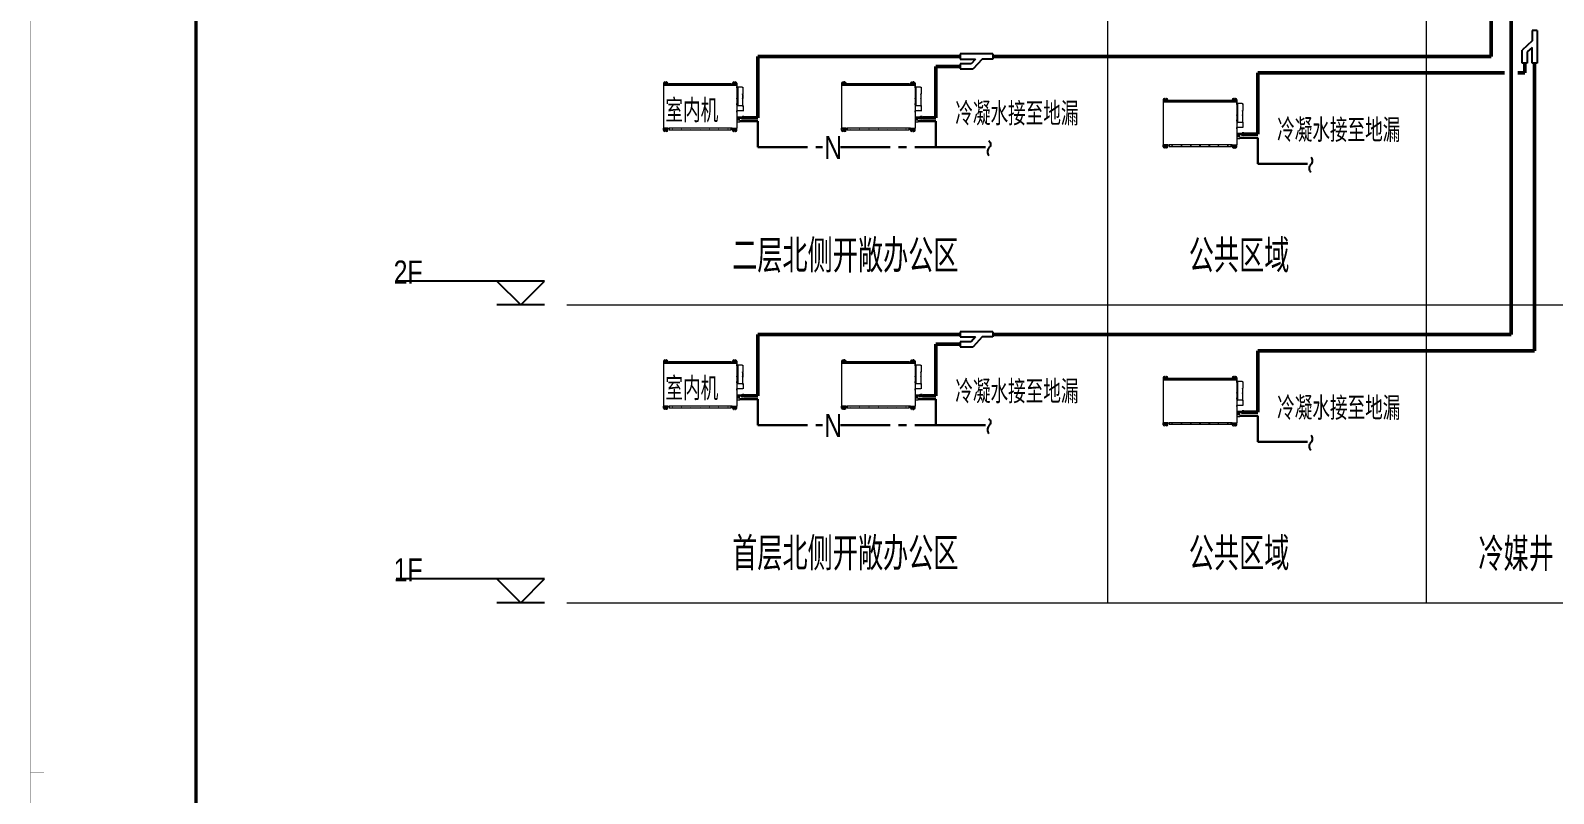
# Model space of a CAD drawing. Extents: x -562219 to -386232, y -244737 to -38219.
# Drawn here: x -470337 to -447327, y -215353 to -203822 of the extents above; entities that cross this region are included whole.
import ezdxf
from ezdxf.enums import TextEntityAlignment as Align

# ---------------------------------------------------------------- set-up
doc = ezdxf.new("R2010")
doc.units = 0
doc.header["$LTSCALE"] = 1000
doc.header["$MEASUREMENT"] = 0
doc.linetypes.add('CENTER2', pattern=[1.125, 0.75, -0.125, 0.125, -0.125])
doc.linetypes.add('SYTM$0$CENTER2', pattern=[0])
doc.layers.get('0').update_dxf_attribs({"linetype": 'CONTINUOUS'})
for name, color, linetype, lineweight in [('SYTM$0$EXHS-DIMS', 3, 'CONTINUOUS', 25), ('SYTM$0$FQCA-FZWD', 34, 'CONTINUOUS', 25), ('SYTM$0$FQCA-INAC', 3, 'CONTINUOUS', 18), ('SYTM$0$FQCA-RFGD', 210, 'SYTM$0$CENTER2', 18), ('SYTM$0$SYST-ASST', 7, 'CONTINUOUS', 18)]:
    doc.layers.add(name, color=color, linetype=linetype, lineweight=lineweight)
for name, color, linetype in [('SYTM$0$NOTE', 3, 'CONTINUOUS'), ('SYTM$0$sys-duct-PA001158$0$FQCA-BNCD', 7, 'CONTINUOUS'), ('VRV-DIM', 3, 'CONTINUOUS')]:
    doc.layers.add(name, color=color, linetype=linetype)
doc.styles.add('HZF', font='ROS', dxfattribs={"width": 0.8, "bigfont": 'JD'})
doc.styles.add('SYTM$0$Arial0.7', font='arial.ttf', dxfattribs={"width": 0.7})
doc.styles.add('SYTM$0$sys-duct-PA001158$0$Standard', font='arial.ttf')
doc.dimstyles.new('SYTM$0$sys-duct-PA001158$0$DSTYLE2', dxfattribs={"dimtxt": 25, "dimasz": 3, "dimexe": 1, "dimexo": 1.5, "dimgap": 1.5, "dimtad": 1, "dimdec": 3, "dimlfac": 10, "dimzin": 3, "dimdsep": 46, "dimtxsty": 'SYTM$0$sys-duct-PA001158$0$Standard', "dimcen": 0.09, "dimadec": 0, "dimazin": 0, "dimtp": 1, "dimtm": 1, "dimtfac": 1, "dimtdec": 3, "dimtofl": 0, "dimtmove": 2, "dimatfit": 3, "dimfxl": 0, "dimtolj": 1, "dimtzin": 0, "dimarcsym": 0})

# ---------------------------------------------------------------- blocks, each defined once
blk = doc.blocks.new('图框-A1')
for points, const_width in [([(0, 0), (841, 0), (841, 594), (0, 594)], 0.05), ([(766, 584), (25, 584), (25, 10), (766, 10)], 0.5)]:
    blk.add_lwpolyline(points, close=True, dxfattribs=dict(const_width=const_width))
at = {"const_width": 0.05}
blk.add_lwpolyline([(0, 297), (2, 297)], dxfattribs=at)
blk = doc.blocks.new('SYTM$0$标高-左上')
for p, q in [((0, 0), (-3, 3)), ((-3, 3), (15.67, 3)), ((3, 3), (0, 0)), ((-3, 0), (3, 0))]:
    blk.add_line(p, q)
at = {"style": 'SYTM$0$Arial0.7'}
blk.add_attdef('LEVEL', text='', height=2.5, dxfattribs=at).set_placement((4.24, 6.61), align=Align.TOP_LEFT)
blk = doc.blocks.new('*D13')
at = {"color": 0, "lineweight": -2}
for p, q in [((577, -112), (577, -93)), ((666, -94), (580, -94)), ((669, -15), (669, -95))]:
    blk.add_line(p, q, dxfattribs=at)
at = {"color": 0}
for points in [[(580, -94), (580, -95), (577, -94)], [(666, -94), (666, -95), (669, -94)]]:
    blk.add_solid(points, dxfattribs=at)
at = {"color": 0, "insert": (623, -67), "char_height": 2.5, "attachment_point": 5, "style": 'SYTM$0$sys-duct-PA001158$0$Standard'}
blk.add_mtext('\\A1;920', dxfattribs=at)
blk = doc.blocks.new('SYTM$0$剖断线')
at = {"color": 3, "flags": 128}
blk.add_lwpolyline([(1, 0, -0.414214), (0, 0, 0.414214), (-1, 0)], format="xyb", dxfattribs=at)
blk = doc.blocks.new('SYTM$0$2')
for p, q in [((-534.1, 324.01), (-534.1, 293.61)), ((-466.1, 293.61), (-534.1, 293.61)), ((-534.1, 293.61), (-533.1, 293.61)), ((-534.1, 293.61), (-534.1, -353.39)), ((-532.1, 293.61), (573.9, 293.61)), ((-469.1, 308.61), (-531.1, 308.61)), ((-507.1, 342.01), (-516.1, 342.01)), ((-507.1, 343.61), (-515.1, 343.61)), ((-515.1, 343.61), (-515.1, 342.01)), ((-512.6, 325.61), (-510.1, 325.61)), ((-487.6, 318.61), (-512.6, 318.61)), ((-487.6, 311.61), (-512.6, 311.61)), ((-507.1, 343.61), (-507.1, 328.61)), ((-500.1, 323.11), (-500.1, 314.12)), ((-485.1, 343.61), (-493.1, 343.61)), ((-493.1, 343.61), (-493.1, 328.61)), ((-484.1, 342.01), (-493.1, 342.01)), ((-487.6, 325.61), (-490.1, 325.61)), ((-485.1, 343.61), (-485.1, 342.01)), ((-466.1, 324.01), (-466.1, 293.61)), ((-465.1, 294.61), (-465.1, 293.61)), ((-465.1, 294.61), (-446.1, 294.61)), ((-465.1, 293.61), (-446.1, 293.61)), ((-447.1, 294.61), (-447.1, 318.61)), ((-447.1, 318.61), (488.9, 318.61)), ((488.9, 294.61), (-447.1, 294.61)), ((-446.1, 318.61), (-445.1, 318.61)), ((487.9, 293.61), (-446.1, 293.61)), ((506.9, 294.61), (487.9, 294.61)), ((506.9, 293.61), (487.9, 293.61)), ((488.9, 318.61), (488.9, 294.61)), ((506.9, 294.61), (506.9, 293.61)), ((507.9, 324.01), (507.9, 293.61)), ((575.9, 293.61), (507.9, 293.61)), ((572.9, 308.61), (510.9, 308.61)), ((534.9, 342.01), (525.9, 342.01)), ((534.9, 343.61), (526.9, 343.61)), ((526.9, 343.61), (526.9, 342.01)), ((529.4, 325.61), (531.9, 325.61)), ((554.4, 318.61), (529.4, 318.61)), ((554.4, 311.61), (529.4, 311.61)), ((534.9, 343.61), (534.9, 328.61)), ((541.9, 323.11), (541.9, 314.12)), ((556.9, 343.61), (548.9, 343.61)), ((548.9, 343.61), (548.9, 328.61)), ((557.9, 342.01), (548.9, 342.01)), ((554.4, 325.61), (551.9, 325.61)), ((556.9, 343.61), (556.9, 342.01)), ((573.9, 292.61), (573.9, 278.61)), ((573.9, 278.61), (574.9, 278.61)), ((574.9, 292.61), (574.9, 278.61)), ((575.9, 324.01), (575.9, 293.61)), ((576.9, 294.61), (575.9, 294.61)), ((575.9, 294.61), (575.9, -354.39)), ((576.9, 294.61), (576.9, 270.81)), ((577.9, 273.31), (576.9, 273.31)), ((576.9, 253.31), (576.9, 273.31)), ((576.9, 265.81), (576.9, 160.71)), ((577.9, 253.31), (577.9, 273.31)), ((587.9, 253.31), (577.9, 253.31)), ((587.9, 252.31), (577.9, 252.31)), ((587.9, 238.31), (587.9, 252.31)), ((588.9, 238.31), (587.9, 238.31)), ((588.9, 266.01), (588.9, -15.59)), ((588.9, 238.31), (588.9, 252.31)), ((657.6, 267.01), (589.9, 267.01)), ((657.6, 267.01), (657.6, 265.41)), ((657.6, 266.21), (668.9, 266.21)), ((657.6, 265.41), (668.9, 265.41)), ((668.9, 264.41), (668.9, 266.21)), ((668.9, 264.41), (668.9, 165.21)), ((576.9, 163.21), (576.9, 153.21)), ((577.9, 163.21), (576.9, 163.21)), ((576.9, 155.71), (576.9, 96.71)), ((576.9, 89.21), (576.9, 99.21)), ((576.9, 91.71), (576.9, 16.91)), ((577.9, 89.21), (576.9, 89.21)), ((576.9, -0.59), (576.9, 19.41)), ((576.9, 11.91), (576.9, -195.99)), ((577.9, 163.21), (577.9, 153.21)), ((586.9, 153.21), (577.9, 153.21)), ((586.4, 152.21), (577.9, 152.21)), ((586.4, 100.21), (577.9, 100.21)), ((586.9, 99.21), (577.9, 99.21)), ((577.9, 89.21), (577.9, 99.21)), ((577.9, -0.59), (577.9, 19.41)), ((579.9, 148.21), (579.9, 104.21)), ((586.9, 151.21), (582.9, 151.21)), ((586.9, 101.21), (582.9, 101.21)), ((586.9, 151.71), (586.9, 151.21)), ((586.9, 151.21), (586.9, 101.21)), ((586.9, 101.21), (586.9, 100.71)), ((587.9, 152.21), (587.9, 100.21)), ((663.3, 155.21), (663.3, 162.21)), ((664.6, 155.21), (663.3, 155.21)), ((663.3, 88.21), (663.3, 95.21)), ((664.6, 95.21), (663.3, 95.21)), ((663.8, 155.21), (663.8, 95.21)), ((664.6, 155.21), (664.6, 95.21)), ((668.9, 165.21), (666.3, 165.21)), ((668.9, 85.21), (666.3, 85.21)), ((668.9, 85.21), (668.9, 165.21)), ((668.9, -13.99), (668.9, 85.21)), ((576.9, -195.99), (575.9, -195.99)), ((644.9, -205.91), (575.9, -205.91)), ((575.9, -210.09), (606.7, -210.09)), ((644.9, -186.86), (576.9, -186.86)), ((587.9, -0.59), (577.9, -0.59)), ((587.9, -1.59), (577.9, -1.59)), ((587.9, -15.59), (587.9, -1.59)), ((588.9, -15.59), (587.9, -15.59)), ((588.9, -15.59), (588.9, -1.59)), ((657.6, -16.59), (589.9, -16.59)), ((606.7, -210.09), (606.7, -235.39)), ((606.7, -210.09), (611.7, -211.91)), ((611.7, -212.19), (611.7, -211.91)), ((611.7, -212.19), (611.7, -235.47)), ((644.9, -184.74), (644.9, -207.21)), ((645.9, -180.87), (650.9, -180.86)), ((645.9, -188.62), (650.9, -188.62)), ((645.9, -204.15), (650.9, -204.15)), ((645.9, -211.92), (650.9, -211.91)), ((651.9, -184.74), (651.9, -207.21)), ((651.9, -186.86), (656.9, -186.85)), ((651.9, -205.91), (656.9, -205.9)), ((656.9, -209.95), (656.9, -181.73)), ((657.6, -16.59), (657.6, -14.99)), ((657.6, -14.99), (668.9, -14.99)), ((657.6, -15.79), (668.9, -15.79)), ((658.85, -206.04), (683, -206.04)), ((658.9, -186.64), (682.95, -186.64)), ((682.95, -176.8), (658.92, -176.8)), ((682.86, -216.02), (658.98, -216.02)), ((668.9, -13.99), (668.9, -15.79)), ((684.82, -212.54), (692.16, -210.06)), ((684.94, -181.46), (692.16, -184.14)), ((684.95, -210.06), (684.95, -181.71)), ((692.16, -184.14), (692.16, -210.06)), ((-466.1, -354.39), (-534.1, -354.39)), ((-534.1, -384.79), (-534.1, -354.39)), ((-533.1, -354.39), (-445.7, -354.39)), ((-507.1, -402.79), (-516.1, -402.79)), ((-515.1, -404.39), (-515.1, -402.79)), ((-507.1, -404.39), (-515.1, -404.39)), ((-487.6, -372.39), (-512.6, -372.39)), ((-487.6, -379.39), (-512.6, -379.39)), ((-512.6, -386.39), (-510.1, -386.39)), ((-507.1, -404.39), (-507.1, -389.39)), ((-500.1, -374.89), (-500.1, -383.88)), ((-493.1, -404.39), (-493.1, -389.39)), ((-484.1, -402.79), (-493.1, -402.79)), ((-485.1, -404.39), (-493.1, -404.39)), ((-487.6, -386.39), (-490.1, -386.39)), ((-485.1, -404.39), (-485.1, -402.79)), ((-466.1, -384.79), (-466.1, -354.39)), ((-465.1, -355.39), (-465.1, -354.39)), ((-465.1, -354.39), (-446.1, -354.39)), ((-465.1, -355.39), (-446.1, -355.39)), ((-447.1, -355.39), (-447.1, -379.39)), ((488.9, -355.39), (-447.1, -355.39)), ((-447.1, -379.39), (488.9, -379.39)), ((487.9, -354.39), (-446.1, -354.39)), ((-446.1, -379.39), (-445.1, -379.39)), ((487.9, -379.39), (486.9, -379.39)), ((487.5, -354.39), (574.9, -354.39)), ((506.9, -354.39), (487.9, -354.39)), ((506.9, -355.39), (487.9, -355.39)), ((488.9, -379.39), (488.9, -355.39)), ((506.9, -355.39), (506.9, -354.39)), ((507.9, -354.39), (575.9, -354.39)), ((507.9, -384.79), (507.9, -354.39)), ((510.9, -369.39), (572.9, -369.39)), ((525.9, -402.79), (534.9, -402.79)), ((526.9, -404.39), (526.9, -402.79)), ((526.9, -404.39), (534.9, -404.39)), ((529.4, -372.39), (554.4, -372.39)), ((554.4, -379.39), (529.4, -379.39)), ((529.4, -386.39), (531.9, -386.39)), ((534.9, -404.39), (534.9, -389.39)), ((541.9, -374.89), (541.9, -383.88)), ((548.9, -404.39), (548.9, -389.39)), ((548.9, -402.79), (557.9, -402.79)), ((548.9, -404.39), (556.9, -404.39)), ((554.4, -386.39), (551.9, -386.39)), ((556.9, -404.39), (556.9, -402.79)), ((622.4, -235.39), (575.9, -235.39)), ((622.4, -264.39), (575.9, -264.39)), ((575.9, -306.01), (575.9, -354.39)), ((575.9, -384.79), (575.9, -354.39)), ((622.9, -235.89), (622.9, -263.89))]:
    blk.add_line(p, q)
for centre, radius in [((-528.1, 320.11), 1.6), ((-515.1, 301.91), 2.15), ((-485.1, 301.91), 2.15), ((-399.1, 308.61), 1.6), ((-259.1, 308.61), 1.6), ((-119.1, 308.61), 1.6), ((20.9, 308.61), 1.6), ((160.9, 308.61), 1.6), ((300.9, 308.61), 1.6), ((440.9, 308.61), 1.6), ((513.9, 320.11), 1.6), ((526.9, 301.91), 2.15), ((556.9, 301.91), 2.15), ((-528.1, -380.89), 1.6), ((-399.1, -369.39), 1.6), ((-259.1, -369.39), 1.6), ((-119.1, -369.39), 1.6), ((20.9, -369.39), 1.6), ((160.9, -369.39), 1.6), ((300.9, -369.39), 1.6), ((440.9, -369.39), 1.6), ((526.9, -362.69), 2.15), ((556.9, -362.69), 2.15), ((569.9, -380.89), 1.6)]:
    blk.add_circle(centre, radius)
for centre, radius, start, end in [((-516.1, 324.01), 18, 90, 180), ((-531.1, 305.61), 3, 90, 180), ((-512.6, 318.61), 7, 90, 270), ((-510.1, 328.61), 3, 270, 0), ((-490.1, 328.61), 3, 180, 270), ((-487.6, 318.61), 7, 270, 90), ((-484.1, 324.01), 18, 0, 90), ((-469.1, 305.61), 3, 0, 90), ((525.9, 324.01), 18, 90, 180), ((510.9, 305.61), 3, 90, 180), ((529.4, 318.61), 7, 90, 270), ((531.9, 328.61), 3, 270, 0), ((551.9, 328.61), 3, 180, 270), ((554.4, 318.61), 7, 270, 90), ((557.9, 324.01), 18, 0, 90), ((572.9, 305.61), 3, 0, 90), ((573.9, 292.61), 1, 0, 90), ((577.9, 253.31), 1, 180, 270), ((587.9, 252.31), 1, 0, 90), ((589.9, 266.01), 1, 90, 180), ((589.9, 266.01), 0.2, 90, 180), ((589.9, 266.01), 0.2, 90, 180), ((577.9, 153.21), 1, 180, 270), ((577.9, 99.21), 1, 90, 180), ((582.9, 148.21), 3, 90, 180), ((582.9, 104.21), 3, 180, 270), ((586.4, 151.71), 0.5, 0, 90), ((586.4, 100.71), 0.5, 270, 0), ((586.9, 152.21), 1, 0, 90), ((586.9, 100.21), 1, 270, 0), ((666.3, 162.21), 3, 90, 180), ((666.3, 88.21), 3, 180, 270), ((577.9, -0.59), 1, 180, 270), ((587.9, -1.59), 1, 0, 90), ((589.9, -15.59), 1, 180, 270), ((589.9, -15.59), 1, 180, 270), ((589.9, -15.59), 0.2, 180, 270), ((589.9, -15.59), 0.2, 180, 270), ((589.9, -15.59), 0.2, 180, 270), ((652.89, -208.06), 8.03, 150.873859, 208.679537), ((652.93, -184.74), 8.03, 151.097162, 208.902837), ((675.53, -196.39), 30.63, 165.31869, 194.68131), ((643.87, -184.74), 8.03, 331.097162, 28.902838), ((621.27, -196.39), 30.63, 345.31869, 14.68131), ((643.92, -208.06), 8.03, 331.320469, 29.126141), ((663.86, -210.96), 7.03, 135.513041, 226.019735), ((663.94, -181.73), 7.03, 135.69345, 224.30655), ((681.73, -196.4), 24.83, 156.843418, 202.832737), ((677.97, -210.96), 7.03, 313.98026, 44.408909), ((677.92, -181.71), 7.03, 315.69345, 44.30655), ((660.12, -196.39), 24.83, 337.127991, 23.156582), ((-533.1, -353.39), 1, 180, 270), ((-516.1, -384.79), 18, 180, 270), ((-512.6, -379.39), 7, 90, 270), ((-510.1, -389.39), 3, 0, 90), ((-490.1, -389.39), 3, 90, 180), ((-487.6, -379.39), 7, 270, 90), ((-484.1, -384.79), 18, 270, 0), ((510.9, -366.39), 3, 180, 270), ((525.9, -384.79), 18, 180, 270), ((529.4, -379.39), 7, 90, 270), ((531.9, -389.39), 3, 0, 90), ((551.9, -389.39), 3, 90, 180), ((554.4, -379.39), 7, 270, 90), ((557.9, -384.79), 18, 270, 0), ((572.9, -366.39), 3, 270, 0), ((574.9, -353.39), 1, 270, 0), ((622.4, -235.89), 0.5, 0, 90), ((622.4, -263.89), 0.5, 270, 0)]:
    blk.add_arc(centre, radius, start, end)
dim = blk.add_linear_dim(base=(576.9, -94.41), p1=(668.9, -13.99), p2=(576.9, -113.6), angle=180, dimstyle='SYTM$0$sys-duct-PA001158$0$DSTYLE2', override={"dimtxt": 2.5, "dimdec": 0})
dim.commit()
dim.dimension.update_dxf_attribs({"geometry": '*D13', "text_midpoint": (622.9, -66.9), "dimtype": 128})

msp = doc.modelspace()

# ---------------------------------------------------------------- linework, layer by layer
at = {"layer": 'SYTM$0$FQCA-FZWD', "lineweight": 50}
for p, q in [((-447968, -208414), (-447968, -194611)), ((-448267, -204214), (-448267, -194779)), ((-459349, -204214), (-459349, -205141)), ((-459349, -204214), (-458257, -204214)), ((-459349, -204214), (-456292, -204214)), ((-455800, -204214), (-448267, -204214)), ((-447761, -204464), (-447761, -204314)), ((-447613, -208664), (-447613, -204314)), ((-456657, -204364), (-456657, -205141)), ((-456292, -204364), (-456657, -204364)), ((-451796, -204464), (-451796, -205391)), ((-451796, -204464), (-448068, -204464)), ((-447868, -204464), (-447761, -204464)), ((-459549, -205141), (-459349, -205141)), ((-456857, -205141), (-456657, -205141)), ((-451996, -205391), (-451796, -205391)), ((-459349, -208414), (-459349, -209341)), ((-459349, -208414), (-458257, -208414)), ((-459349, -208414), (-456292, -208414)), ((-455800, -208414), (-447968, -208414)), ((-456657, -208564), (-456657, -209341)), ((-456292, -208564), (-456657, -208564)), ((-451796, -208664), (-451796, -209591)), ((-451796, -208664), (-447613, -208664)), ((-459549, -209341), (-459349, -209341)), ((-456857, -209341), (-456657, -209341)), ((-451996, -209591), (-451796, -209591))]:
    msp.add_line(p, q, dxfattribs=at)
at = {"layer": 'SYTM$0$FQCA-RFGD', "linetype": 'CENTER2', "lineweight": 30}
for p, q in [((-459618, -205194), (-459349, -205194)), ((-459349, -205194), (-459349, -205586)), ((-456926, -205194), (-456657, -205194)), ((-456657, -205194), (-456657, -205586)), ((-452065, -205444), (-451796, -205444)), ((-451796, -205444), (-451796, -205836)), ((-459349, -205586), (-458371, -205586)), ((-458100, -205586), (-456657, -205586)), ((-456657, -205586), (-455846, -205586)), ((-451796, -205836), (-450984, -205836)), ((-459618, -209394), (-459349, -209394)), ((-459349, -209394), (-459349, -209786)), ((-456926, -209394), (-456657, -209394)), ((-456657, -209394), (-456657, -209786)), ((-459349, -209786), (-458371, -209786)), ((-458100, -209786), (-456657, -209786)), ((-456657, -209786), (-455846, -209786)), ((-452065, -209644), (-451796, -209644)), ((-451796, -209644), (-451796, -210036)), ((-451796, -210036), (-450984, -210036))]:
    msp.add_line(p, q, dxfattribs=at)
at = {"layer": 'SYTM$0$sys-duct-PA001158$0$FQCA-BNCD'}
for p, q in [((-447573, -203822), (-447652, -203822)), ((-447652, -203822), (-447652, -203979)), ((-447573, -203822), (-447573, -204314)), ((-447652, -203979), (-447803, -204117)), ((-447652, -204080), (-447724, -204146)), ((-447652, -204314), (-447652, -204080)), ((-456292, -204174), (-456292, -204253)), ((-455800, -204174), (-456292, -204174)), ((-456292, -204253), (-456059, -204253)), ((-456124, -204325), (-456292, -204325)), ((-456292, -204325), (-456292, -204403)), ((-456059, -204253), (-456124, -204325)), ((-455958, -204253), (-456095, -204403)), ((-455800, -204253), (-455958, -204253)), ((-455800, -204174), (-455800, -204253)), ((-447803, -204314), (-447803, -204117)), ((-447724, -204314), (-447803, -204314)), ((-447724, -204146), (-447724, -204314)), ((-447573, -204314), (-447652, -204314)), ((-456292, -204403), (-456095, -204403)), ((-456292, -208374), (-456292, -208453)), ((-455800, -208374), (-456292, -208374)), ((-456292, -208453), (-456059, -208453)), ((-456059, -208453), (-456124, -208525)), ((-455958, -208453), (-456095, -208603)), ((-455800, -208453), (-455958, -208453)), ((-455800, -208374), (-455800, -208453)), ((-456124, -208525), (-456292, -208525)), ((-456292, -208525), (-456292, -208603)), ((-456292, -208603), (-456095, -208603))]:
    msp.add_line(p, q, dxfattribs=at)
at = {"layer": 'SYTM$0$SYST-ASST'}
for p, q in [((-454061, -212469), (-454061, -195369)), ((-449247, -212469), (-449247, -195369)), ((-462232, -207969), (-435035, -207969)), ((-462232, -212469), (-435035, -212469))]:
    msp.add_line(p, q, dxfattribs=at)

# ---------------------------------------------------------------- block references
at = {"xscale": 100, "yscale": 100, "zscale": 100}
msp.add_blockref('图框-A1', (-470334, -244734), dxfattribs=at)
at = {"layer": 'SYTM$0$FQCA-FZWD', "xscale": 112.5, "yscale": 112.5, "zscale": 112.5, "rotation": 90}
for p in [(-455856, -205599), (-450995, -205849), (-455856, -209799), (-450995, -210049)]:
    msp.add_blockref('SYTM$0$剖断线', p, dxfattribs=at)
at = {"layer": 'SYTM$0$FQCA-INAC'}
for p in [(-460241, -204944), (-457549, -204944), (-452688, -205194), (-460241, -209144), (-457549, -209144), (-452688, -209394)]:
    msp.add_blockref('SYTM$0$2', p, dxfattribs=at)
at = {"layer": 'SYTM$0$NOTE', "xscale": -120, "yscale": 120, "zscale": 120}
for p in [(-462930, -207969), (-462930, -212469)]:
    msp.add_blockref('SYTM$0$标高-左上', p, dxfattribs=at)

# ---------------------------------------------------------------- texts
at = {"layer": 'SYTM$0$EXHS-DIMS', "style": 'HZF', "width": 0.8}
for s, height, p in [('室内机', 350, (-460744, -205209)), ('冷凝水接至地漏', 350, (-456365, -205256)), ('冷凝水接至地漏', 350, (-451503, -205506)), ('二层北侧开敞办公区', 500, (-459736, -207480)), ('公共区域', 500, (-452837, -207480)), ('室内机', 350, (-460744, -209409)), ('冷凝水接至地漏', 350, (-456365, -209456)), ('冷凝水接至地漏', 350, (-451503, -209706)), ('首层北侧开敞办公区', 500, (-459736, -211980)), ('公共区域', 500, (-452837, -211980)), ('冷媒井', 500, (-448462, -211991))]:
    msp.add_text(s, height=height, dxfattribs=at).set_placement(p)
at = {"layer": 'SYTM$0$NOTE', "style": 'HZF', "width": 0.8}
for s, p in [('2F', (-464850, -207648)), ('1F', (-464850, -212148))]:
    msp.add_text(s, height=350, dxfattribs=at).set_placement(p)
at = {"layer": 'VRV-DIM', "color": 7, "style": 'HZF', "width": 0.8}
for p in [(-458345, -205766), (-458345, -209966)]:
    msp.add_text('N', height=350, dxfattribs=at).set_placement(p)

doc.saveas('drawing.dxf')
